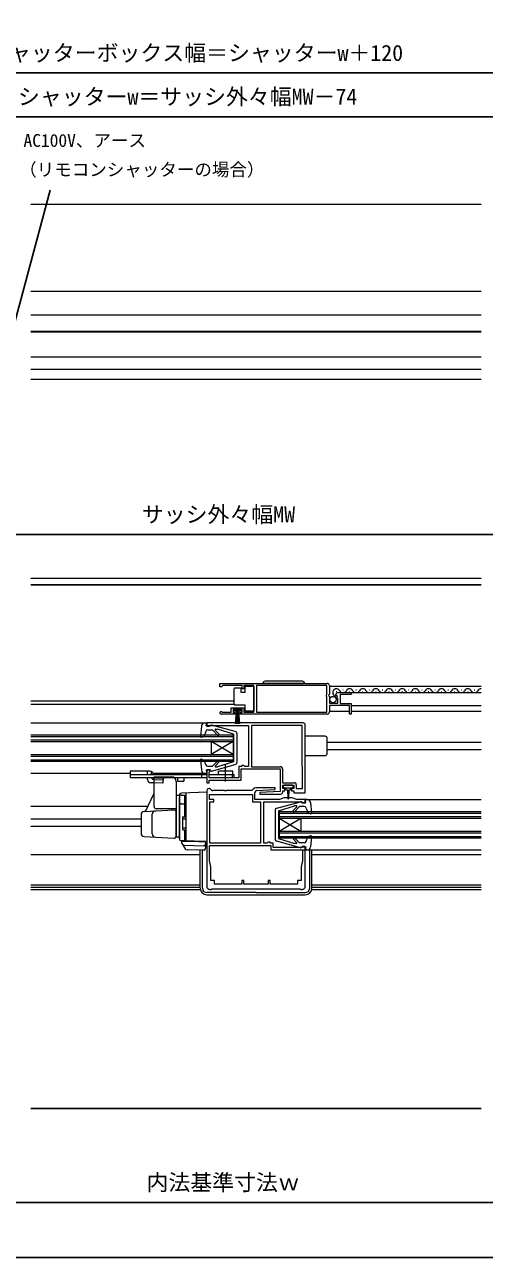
# Model space of a CAD drawing. Units: millimetres, scale not verified. Extents: x -525 to 525, y -783 to 779.
# Drawn here: x -106 to 104, y -783 to -220 of the extents above; entities that cross this region are included whole.
import ezdxf
from ezdxf.enums import TextEntityAlignment as Align

# ---------------------------------------------------------------- set-up
doc = ezdxf.new("R2010")
doc.units = ezdxf.units.MM
doc.header["$LTSCALE"] = 4
for name, color, linetype, lineweight in [('0-2_YKK_11', 7, 'Continuous', 18), ('0-4_YKK_12', 2, 'Continuous', 18), ('0-5_YKK_13', 4, 'Continuous', 18)]:
    doc.layers.add(name, color=color, linetype=linetype, lineweight=lineweight)
for name, color, linetype in [('0-7_YKK_D', 6, 'Continuous'), ('0-8_YKK_ZWAK', 7, 'Continuous'), ('0-9_YSS_K', 3, 'Continuous')]:
    doc.layers.add(name, color=color, linetype=linetype)
doc.styles.add('ＭＳ ゴシック', font='')
doc.styles.get('ＭＳ ゴシック').set_extended_font_data('MS Gothic')

msp = doc.modelspace()

# ---------------------------------------------------------------- linework, layer by layer
at = {"layer": '0-2_YKK_11'}
for p, q in [((-16.499, -520.901), (32.501, -520.901)), ((-22.499, -569.9), (-22.499, -613.4)), ((-20.478, -569.507), (-20.792, -569.193))]:
    msp.add_line(p, q, dxfattribs=at)
for points in [[(-15.595, -533.93), (-15.401, -534.001), (-11.299, -534.001), (-11.299, -532.001), (-5.499, -532.001), (-5.499, -534.001), (-1.002, -534.001), (-1.002, -521.801), (-5.499, -521.801), (-5.499, -523.401), (-6.299, -523.401), (-6.299, -521.801), (-15.199, -521.801), (-15.499, -522.101), (-15.799, -522.401), (-16.499, -522.401), (-16.499, -520.901)], [(33.501, -521.901), (33.501, -525.732), (33.048, -526.272), (33.201, -526.601), (33.501, -526.901), (33.501, -529.901), (37.301, -529.901), (37.301, -527.701), (36.684, -527.701), (36.577, -527.442), (37.142, -526.877), (36.872, -526.409), (36.553, -526.494), (36.302, -526.283)], [(37.596, -525.101), (43.501, -525.101), (43.501, -525.901), (38.401, -525.901), (38.401, -530.101), (43.501, -530.101), (43.501, -534.901), (42.701, -534.901), (42.701, -531.001), (33.501, -531.001), (33.501, -533.901)], [(32.501, -534.901), (-7.199, -534.901), (-7.199, -534.101), (-6.299, -534.101), (-6.299, -532.801), (-10.499, -532.801), (-10.499, -534.101), (-9.599, -534.101), (-9.599, -534.901), (-15.949, -534.901)], [(21.501, -538.9), (-22.499, -538.9), (-22.499, -540.4), (-21.299, -540.4), (-20.999, -540.1), (-3.499, -540.1), (-3.499, -558.8), (-5.099, -558.8), (-5.299, -558.6), (-5.499, -558.4), (-6.499, -558.4), (-6.499, -558.8), (-7.799, -558.8), (-7.799, -564), (-21.399, -564), (-21.399, -561.4), (-21.239, -561.204), (-20.999, -560.91), (-20.999, -560.4), (-22.499, -560.4), (-22.499, -566.3), (-21.399, -566.3), (-21.399, -565.1), (-14.357, -565.1), (-14.174, -564.98), (-13.624, -564.98), (-13.441, -565.1), (-6.699, -565.1), (-6.699, -559.9), (11.001, -559.9), (11.001, -570.169), (1.692, -570.625), (1.711, -571.4), (11.201, -571.4)], [(21.101, -540.1), (-2.099, -540.1), (-2.099, -558.9), (11.101, -558.9)], [(12.201, -570.4), (12.201, -569.9), (13.201, -569.9), (13.201, -568.9), (12.201, -568.9), (12.201, -567.4), (17.201, -567.4), (17.201, -568.9), (16.201, -568.9), (16.201, -569.9), (17.201, -569.9), (17.201, -570.9), (22.501, -570.9), (22.501, -539.9)], [(18.401, -567.2), (18.401, -568.9), (21.201, -568.9), (21.201, -558.9), (21.101, -558.727), (21.101, -540.1)], [(12.101, -559.9), (12.101, -566.2), (17.401, -566.2)], [(-1.16, -569.04), (-1.92, -569.8), (-13.441, -569.8), (-13.624, -569.92), (-14.174, -569.92), (-14.357, -569.8), (-19.771, -569.8)], [(22.501, -613.4), (22.501, -595.4), (21.001, -595.4), (21.001, -595.8), (7.801, -595.8), (7.801, -593.8), (6.501, -593.8), (6.501, -593.4), (5.501, -593.4), (5.305, -593.56), (5.011, -593.8), (3.501, -593.8), (3.501, -574.9), (20.801, -574.9), (21.001, -575.1), (21.301, -575.4), (22.501, -575.4), (22.501, -573.9), (18.699, -573.9), (16.501, -573.1), (12.901, -573.1), (10.703, -573.9), (-0.499, -573.9), (-0.499, -570.784)], [(0.452, -569.785), (8.81, -569.376), (8.791, -568.6), (-0.099, -568.6)], [(-20.999, -614.9), (-20.499, -614.9), (-20.299, -614.7), (20.301, -614.7), (20.501, -614.9), (21.001, -614.9)]]:
    msp.add_lwpolyline(points, dxfattribs=at)
for points in [[(0.198, -534.001), (32.401, -534.001), (32.401, -527.001), (32.201, -526.801), (32.201, -526.201), (32.401, -526.001), (32.401, -521.801), (0.198, -521.801)], [(2.101, -593.8), (-21.099, -593.8), (-21.099, -574.9), (-19.199, -574.9), (-19.199, -573.9), (-21.199, -573.9), (-21.199, -571.6), (-1.599, -571.6), (-1.599, -574.9), (2.101, -574.9)], [(-21.299, -594.9), (6.701, -594.9), (6.701, -596.9), (21.301, -596.9), (21.301, -601.801), (20.551, -604.6), (20.551, -610.9), (19.001, -610.9), (19.001, -612.5), (6.501, -612.5), (6.501, -610.9), (5.501, -610.9), (5.501, -612.5), (-5.499, -612.5), (-5.499, -610.9), (-6.499, -610.9), (-6.499, -612.5), (-18.999, -612.5), (-18.999, -610.9), (-20.549, -610.9), (-20.549, -604.6), (-21.299, -601.801)]]:
    msp.add_lwpolyline(points, close=True, dxfattribs=at)
for centre, radius, start, end in [((32.501, -521.901), 1, 0.00001, 89.99999), ((37.596, -526.401), 1.3, 90.00001, 174.78412), ((-15.949, -534.351), 0.55, 49.88058, 269.99997), ((32.501, -533.901), 1, 270.00004, 0.00002), ((21.501, -539.9), 1, 359.99955, 89.99953), ((11.101, -559.9), 1, 0.00001, 89.99999), ((17.401, -567.2), 1, 0.00001, 89.99999), ((-21.499, -569.9), 1, 45.00002, 179.99999), ((-19.771, -568.8), 1, 225.00005, 269.99999), ((-0.099, -570.1), 1.5, 89.99997, 134.99996), ((0.501, -570.784), 1, 92.80159, 179.99993), ((11.201, -570.4), 1, 270.00173, 359.99999), ((-20.999, -613.4), 1.5, 180.00001, 269.99999), ((21.001, -613.4), 1.5, 270.00001, 359.99999)]:
    msp.add_arc(centre, radius, start, end, dxfattribs=at)
at = {"layer": '0-4_YKK_12'}
for p, q in [((102.748, -342), (-102.752, -342)), ((102.748, -360.5), (-102.752, -360.5)), ((102.748, -371.997), (-102.752, -371.997)), ((102.748, -377.5), (-102.752, -377.5)), ((-102.752, -382), (102.748, -382)), ((-102.752, -472.9), (102.748, -472.9)), ((-102.752, -475.9), (102.748, -475.9)), ((102.748, -475.9), (-102.752, -475.9)), ((33.499, -522.101), (102.752, -522.101)), ((-102.749, -528.9), (-10.006, -528.9)), ((36.646, -524.601), (36.846, -524.601)), ((37.596, -525.101), (102.752, -525.101)), ((39.646, -523.841), (39.846, -523.841)), ((42.646, -524.601), (42.846, -524.601)), ((45.646, -523.841), (45.846, -523.841)), ((48.646, -524.601), (48.846, -524.601)), ((51.646, -523.841), (51.846, -523.841)), ((54.646, -524.601), (54.846, -524.601)), ((57.646, -523.84), (57.846, -523.84)), ((57.646, -523.84), (57.846, -523.84)), ((60.646, -524.6), (60.846, -524.6)), ((63.646, -523.84), (63.846, -523.84)), ((66.646, -524.6), (66.846, -524.6)), ((69.645, -523.84), (69.845, -523.84)), ((72.645, -524.6), (72.845, -524.6)), ((75.645, -523.84), (75.845, -523.84)), ((75.645, -523.84), (75.845, -523.84)), ((78.645, -524.6), (78.845, -524.6)), ((81.645, -523.84), (81.845, -523.84)), ((81.645, -523.84), (81.845, -523.84)), ((84.645, -524.599), (84.845, -524.599)), ((87.645, -523.839), (87.845, -523.839)), ((90.645, -524.599), (90.845, -524.599)), ((93.645, -523.839), (93.845, -523.839)), ((96.645, -524.599), (96.845, -524.599)), ((99.645, -523.839), (99.845, -523.839)), ((-102.749, -530.3), (-10.006, -530.3)), ((33.499, -533.601), (42.701, -533.601)), ((43.501, -531.001), (102.752, -531.001)), ((43.501, -533.601), (102.752, -533.601)), ((-102.749, -538.9), (-22.199, -538.9)), ((-102.749, -544.4), (-10.499, -544.4)), ((-102.749, -545.1), (-10.499, -545.1)), ((-10.499, -544.4), (-10.499, -556.4)), ((-102.749, -546.7), (-10.499, -546.7)), ((-102.749, -547.4), (-10.499, -547.4)), ((-20.499, -547.4), (-20.499, -553.4)), ((-10.499, -553.4), (-20.499, -547.4)), ((-10.499, -547.4), (-20.499, -553.4)), ((32.501, -547.7), (102.752, -547.7)), ((32.501, -551.1), (102.752, -551.1)), ((-102.749, -553.4), (-10.499, -553.4)), ((-102.749, -554.1), (-10.499, -554.1)), ((-102.749, -555.7), (-10.499, -555.7)), ((-102.749, -556.4), (-10.499, -556.4)), ((-102.749, -561.9), (-57.399, -561.9)), ((-47.024, -561.9), (-23.4, -561.9)), ((22.501, -573.9), (102.752, -573.9)), ((-102.749, -576.9), (-49.338, -576.9)), ((10.501, -579.4), (102.752, -579.4)), ((10.501, -579.4), (10.501, -591.4)), ((-102.749, -582.7), (-52.499, -582.7)), ((10.501, -580.1), (102.752, -580.1)), ((10.501, -581.7), (102.752, -581.7)), ((10.501, -582.4), (102.752, -582.4)), ((10.501, -588.4), (20.501, -582.4)), ((10.501, -582.4), (20.501, -588.4)), ((20.501, -582.4), (20.501, -588.4)), ((-102.749, -586.1), (-52.499, -586.1)), ((10.501, -588.4), (102.752, -588.4)), ((10.501, -589.1), (102.752, -589.1)), ((10.501, -590.7), (102.752, -590.7)), ((10.501, -591.4), (102.752, -591.4)), ((-102.749, -599), (-25.499, -599)), ((18.402, -596.9), (102.752, -596.9)), ((25.501, -599), (102.752, -599)), ((-102.749, -612.9), (-25.499, -612.9)), ((25.501, -612.9), (102.752, -612.9)), ((-102.749, -613.9), (-25.499, -613.9)), ((-102.749, -614.9), (-25.499, -614.9)), ((25.501, -613.9), (102.752, -613.9)), ((25.501, -614.9), (102.752, -614.9))]:
    msp.add_line(p, q, dxfattribs=at)
for centre, start, end in [((36.746, -525.059), 29.19937, 256.28219), ((42.746, -525.059), 29.19937, 150.80063), ((48.746, -525.059), 29.19937, 150.80063), ((54.746, -525.059), 29.19937, 150.80063), ((60.746, -525.059), 29.19937, 150.80063), ((66.746, -525.058), 29.19937, 150.80063), ((72.745, -525.058), 29.19937, 150.80063), ((78.745, -525.058), 29.19937, 150.80063), ((84.745, -525.058), 29.19937, 150.80063), ((90.745, -525.058), 29.19937, 150.80063), ((96.745, -525.058), 29.19937, 150.80063), ((102.745, -525.057), 89.78626, 150.80063), ((39.746, -523.383), 209.19064, 330.80936), ((45.746, -523.383), 209.19064, 330.80936), ((51.746, -523.383), 209.19064, 330.80936), ((54.746, -525.059), 136.40565, 150.80063), ((57.746, -523.382), 209.19064, 296.08835), ((57.746, -523.382), 209.19064, 330.80936), ((63.746, -523.382), 209.19064, 330.80936), ((69.745, -523.382), 209.19064, 330.80936), ((72.745, -525.058), 136.40565, 150.80063), ((75.745, -523.382), 209.19064, 296.08835), ((75.745, -523.382), 209.19064, 330.80936), ((78.745, -525.058), 136.40565, 150.80063), ((81.745, -523.382), 209.19064, 330.80936), ((81.745, -523.382), 209.19064, 296.08835), ((87.745, -523.381), 209.19064, 330.80936), ((93.745, -523.381), 209.19064, 330.80936), ((96.745, -525.058), 136.40565, 150.80063), ((99.745, -523.381), 209.19064, 330.805)]:
    msp.add_arc(centre, 1.718, start, end, dxfattribs=at)
at = {"layer": '0-5_YKK_13'}
for p, q in [((102.748, -302.2), (-102.752, -302.2)), ((102.748, -352.7), (-102.752, -352.7)), ((102.748, -360.3), (-102.752, -360.3)), ((-9.502, -522.851), (-7.002, -522.851)), ((-7.002, -522.851), (-7.002, -524.851)), ((22.151, -520.901), (3.151, -520.901)), ((21.151, -519.901), (4.151, -519.901)), ((-7.002, -524.851), (-5.002, -524.851)), ((-10.002, -530.351), (-10.002, -529.851)), ((-5.002, -530.851), (-9.502, -530.851)), ((-9.398, -539.301), (-8.899, -533.601)), ((-8.649, -533.601), (-8.898, -539.296)), ((-8.399, -533.601), (-8.399, -539.301)), ((-8.149, -533.601), (-7.901, -539.296)), ((-7.4, -539.301), (-7.899, -533.601)), ((-23.4, -538.9), (-22.499, -538.9)), ((-22.703, -540.3), (-22.499, -538.9)), ((-22.699, -539), (-22.703, -539)), ((-20.703, -540.3), (-20.703, -540.2)), ((-9.443, -542.848), (-20.325, -539.91)), ((-24.895, -540.272), (-25.306, -545.071)), ((-24.904, -545.378), (-23.706, -544.942)), ((-22.959, -542.774), (-23.706, -544.942)), ((-20.703, -540.3), (-22.703, -540.3)), ((-22.013, -542.1), (-19.902, -542.1)), ((-17.519, -544.483), (-19.902, -542.1)), ((-16.953, -543.918), (-18.634, -542.226)), ((-18.457, -541.8), (-17.613, -541.8)), ((-10.203, -544.1), (-17.613, -541.8)), ((-10.203, -544.1), (-10.203, -556.7)), ((-8.703, -543.813), (-8.703, -556.987)), ((31.501, -545), (22.501, -545)), ((32.501, -552.8), (32.501, -546)), ((-25.306, -555.729), (-24.895, -560.528)), ((-24.904, -555.422), (-23.706, -555.858)), ((-22.959, -558.026), (-23.706, -555.858)), ((-17.519, -556.317), (-19.902, -558.7)), ((-16.954, -556.883), (-18.559, -558.488)), ((-10.203, -556.7), (-17.613, -559)), ((22.501, -553.8), (31.501, -553.8)), ((-57.399, -562.5), (-22.499, -562.5)), ((-48.399, -561), (-51.399, -561)), ((-49.471, -562.5), (-49.471, -561)), ((-47.933, -561.074), (-47.933, -562.5)), ((-24.899, -562.5), (-24.899, -564)), ((-23.4, -561.9), (-22.499, -561.9)), ((-20.703, -560.5), (-22.703, -560.5)), ((-22.703, -560.5), (-22.499, -561.9)), ((-22.013, -558.7), (-19.902, -558.7)), ((-21.399, -562.5), (-9.899, -562.5)), ((-20.703, -560.5), (-20.703, -560.601)), ((-20.325, -560.89), (-9.443, -557.952)), ((-18.346, -559), (-17.613, -559)), ((-17.149, -562.5), (-17.149, -561)), ((-13.899, -565.723), (-13.899, -558.068)), ((-10.899, -562.5), (-10.899, -564)), ((-9.899, -564), (-9.899, -562.5)), ((-22.499, -564), (-57.399, -564)), ((-49.471, -564.717), (-49.471, -564)), ((-46.499, -566.278), (-48.032, -566.216)), ((-46.899, -564), (-46.499, -564.018)), ((-46.499, -577.1), (-46.499, -563.6)), ((-46.499, -563.6), (-38.499, -563.6)), ((-46.499, -564.018), (-42.399, -564.2)), ((-46.499, -564.777), (-42.432, -564.942)), ((-42.499, -566.441), (-46.499, -566.278)), ((-42.399, -564.2), (-42.499, -566.441)), ((-36.499, -565.6), (-36.499, -589.9)), ((-35.899, -564), (-35.899, -565.5)), ((-35.899, -565.5), (-32.899, -565.5)), ((-32.899, -564), (-32.899, -565.5)), ((-9.899, -564), (-21.399, -564)), ((12.401, -567.7), (12.401, -568.2)), ((16.701, -567.4), (12.701, -567.4)), ((17.001, -568.2), (17.001, -567.7)), ((-50.371, -579.066), (-46.662, -571.29)), ((-34.999, -572), (-36.499, -572.053)), ((-36.499, -572.053), (-36.499, -591.048)), ((-34.999, -572.003), (-34.999, -591.698)), ((-34.999, -591.751), (-34.999, -572.871)), ((-22.499, -570.6), (-34.034, -571.003)), ((-33.999, -571.871), (-32.499, -571.871)), ((-32.499, -581.751), (-32.499, -571.851)), ((-32.499, -572.375), (-31.999, -572.375)), ((-31.999, -570.932), (-31.999, -592.769)), ((-31.999, -572.375), (-31.999, -581.751)), ((-22.499, -570.6), (-22.499, -593.1)), ((12.701, -568.5), (14.701, -568.5)), ((13.451, -568.5), (13.451, -569.1)), ((13.851, -569.5), (14.451, -569.5)), ((14.451, -569.5), (14.551, -573.454)), ((14.701, -568.5), (16.701, -568.5)), ((14.951, -569.5), (14.851, -573.454)), ((14.951, -569.5), (15.551, -569.5)), ((15.951, -569.1), (15.951, -568.5)), ((23.402, -573.901), (22.501, -573.901)), ((22.705, -575.301), (22.501, -573.901)), ((22.701, -574.001), (22.705, -574.001)), ((-51.078, -579.364), (-37.551, -578.656)), ((-36.499, -578.1), (-45.499, -578.1)), ((-38.499, -578.1), (-38.499, -578.705)), ((-33.999, -575.816), (-32.499, -575.816)), ((-32.499, -576.335), (-31.999, -576.335)), ((8.705, -578.814), (8.705, -591.988)), ((9.445, -577.848), (20.327, -574.91)), ((10.205, -579.101), (17.614, -576.801)), ((10.205, -579.101), (10.205, -591.701)), ((16.954, -578.919), (18.636, -577.227)), ((17.521, -579.483), (19.904, -577.101)), ((18.459, -576.801), (17.614, -576.801)), ((22.015, -577.101), (19.904, -577.101)), ((20.705, -575.301), (20.705, -575.2)), ((20.705, -575.301), (22.705, -575.301)), ((22.96, -577.775), (23.707, -579.943)), ((24.896, -575.273), (25.308, -580.071)), ((-52.499, -580.862), (-52.499, -589.338)), ((-47.399, -589.606), (-47.399, -580.595)), ((-36.499, -590.547), (-36.499, -579.654)), ((-33.499, -582.051), (-33.499, -587.451)), ((-33.499, -582.751), (-31.999, -582.751)), ((-33.199, -581.751), (-31.999, -581.751)), ((24.906, -580.379), (23.707, -579.943)), ((-51.078, -590.836), (-37.551, -591.545)), ((-33.499, -586.751), (-31.999, -586.751)), ((-33.199, -587.751), (-31.999, -587.751)), ((-32.499, -592.751), (-32.499, -587.751)), ((-31.999, -587.751), (-31.999, -592.251)), ((22.96, -593.026), (23.707, -590.859)), ((24.906, -590.422), (23.707, -590.859)), ((25.308, -590.73), (24.896, -595.529)), ((-34.999, -591.1), (-36.499, -591.048)), ((-22.499, -593.1), (-34.034, -592.698)), ((-32.499, -592.751), (-33.999, -592.751)), ((-29.299, -593.1), (-33.999, -593.1)), ((-33.999, -593.1), (-33.999, -593.6)), ((-33.999, -593.6), (-32.321, -596.328)), ((-32.762, -594.759), (-24.034, -595.064)), ((-32.499, -592.251), (-31.999, -592.251)), ((-29.299, -593.1), (-29.299, -592.863)), ((-23.003, -593.32), (-29.299, -593.1)), ((-25.299, -593.24), (-25.299, -593.003)), ((-22.999, -593.32), (-22.999, -596.065)), ((-22.499, -594.901), (-22.999, -594.901)), ((20.327, -595.891), (9.445, -592.953)), ((10.205, -591.701), (17.614, -594.001)), ((16.955, -591.883), (18.56, -593.488)), ((17.521, -591.318), (19.904, -593.701)), ((18.348, -594.001), (17.614, -594.001)), ((22.015, -593.701), (19.904, -593.701)), ((20.705, -595.501), (22.705, -595.501)), ((20.705, -595.501), (20.705, -595.601)), ((22.705, -595.501), (22.501, -596.901)), ((-24.034, -597.064), (-31.504, -596.803)), ((-25.499, -614.4), (-25.499, -597.013)), ((-24.499, -614.4), (-24.499, -597.048)), ((23.402, -596.901), (22.501, -596.901)), ((24.501, -614.4), (24.501, -596.901)), ((25.501, -614.4), (25.501, -596.901)), ((0.001, -616.4), (-22.499, -616.4)), ((-22.499, -617.4), (22.501, -617.4)), ((0.001, -616.4), (22.501, -616.4))]:
    msp.add_line(p, q, dxfattribs=at)
for points in [[(-10.002, -529.851), (-10.002, -523.851), (-10.002, -523.351)], [(-5.002, -524.851), (-5.002, -522.151), (-1.002, -522.151), (-1.002, -533.551)], [(-1.002, -533.551), (-5.002, -533.551), (-5.002, -530.851)], [(-51.399, -561), (-57.399, -561), (-57.399, -564)], [(-10.649, -562.5), (-10.649, -561), (-17.149, -561)]]:
    msp.add_lwpolyline(points, dxfattribs=at)
msp.add_lwpolyline([(-6.549, -533.601), (-10.249, -533.601), (-10.249, -532.801), (-6.549, -532.801)], close=True, dxfattribs=at)
msp.add_circle((35.149, -528.251), 1.45, dxfattribs=at)
for centre, radius, start, end in [((-9.502, -523.351), 0.5, 90, 179.99999), ((4.151, -520.901), 1, 90, 180), ((21.151, -520.901), 1, 0, 90), ((-9.502, -530.351), 0.5, 180.00005, 270), ((-23.4, -540.4), 1.5, 90, 175.10241), ((-20.403, -540.2), 0.3, 74.89298, 180), ((-25.007, -545.096), 0.3, 175.10241, 289.99999), ((-22.013, -543.1), 1, 90, 160.98532), ((-18.457, -542.05), 0.25, 90, 224.8301), ((-17.236, -544.2), 0.4, 225.00001, 44.8301), ((-9.703, -543.813), 1, 0, 74.89298), ((31.501, -546), 1, 359.98601, 90), ((-25.007, -555.704), 0.3, 69.99999, 184.89756), ((-17.236, -556.6), 0.4, 314.99996, 134.99996), ((-9.703, -556.987), 1, 285.10692, 0), ((31.501, -552.8), 1, 270, 359.98601), ((-48.399, -562.5), 1.5, 0, 90), ((-23.4, -560.4), 1.5, 184.89756, 270), ((-22.013, -557.7), 1, 199.01465, 270), ((-20.403, -560.601), 0.3, 179.99997, 285.10692), ((-18.346, -558.7), 0.3, 134.99996, 270), ((-47.971, -564.717), 1.5, 180, 183.16786), ((-47.971, -564.717), 1.5, 183.16786, 267.67109), ((-46.433, -563.3), 1.5, 207.81814, 270), ((-38.499, -565.6), 2, 0, 90), ((12.701, -567.7), 0.3, 90, 180), ((12.701, -568.2), 0.3, 180, 270), ((16.701, -567.7), 0.3, 0, 90), ((16.701, -568.2), 0.3, 270, 0), ((-46.211, -571.505), 0.5, 125.18926, 154.5), ((-33.999, -572.003), 1, 92, 180), ((-33.999, -572.871), 1, 90, 180), ((13.851, -569.1), 0.4, 180, 270), ((14.701, -573.45), 0.15, 181.5265, 358.47315), ((15.551, -569.1), 0.4, 270, 359.99781), ((23.402, -575.401), 1.5, 4.89759, 90), ((-50.999, -580.862), 1.5, 93, 180), ((-50.822, -578.85), 0.5, 273, 334.5), ((-45.899, -580.595), 1.5, 93, 180), ((-45.499, -577.1), 1, 180, 270), ((-37.499, -579.654), 1, 0, 93), ((-33.999, -576.816), 1, 90, 180), ((9.705, -578.814), 1, 105.10702, 180), ((17.238, -579.201), 0.4, 135.1699, 314.99999), ((18.459, -577.051), 0.25, 315.1699, 90), ((20.405, -575.2), 0.3, 0, 105.10702), ((22.015, -578.101), 1, 19.01468, 90), ((-33.199, -582.051), 0.3, 90, 180), ((25.009, -580.097), 0.3, 250.00001, 4.89759), ((-50.999, -589.338), 1.5, 180, 267), ((-45.899, -589.606), 1.5, 180, 267), ((-37.499, -590.547), 1, 267, 0), ((-33.199, -587.451), 0.3, 180, 270), ((25.009, -590.704), 0.3, 355.10244, 110.00001), ((-33.999, -591.698), 1, 180, 268), ((-33.999, -591.751), 1, 180, 270), ((-32.727, -593.76), 1, 211.59979, 268), ((-31.469, -595.804), 1, 211.59979, 268), ((-23.999, -594.065), 1, 268, 0), ((-23.999, -596.065), 1, 268, 0), ((9.705, -591.988), 1, 180, 254.89308), ((17.238, -591.601), 0.4, 45.00004, 225.00004), ((18.348, -593.701), 0.3, 270, 45.00004), ((20.405, -595.601), 0.3, 254.89308, 0.00003), ((22.015, -592.701), 1, 270, 340.98535), ((23.402, -595.401), 1.5, 270, 355.10244), ((-22.499, -614.4), 3, 180, 270), ((-22.499, -614.4), 2, 180, 270), ((22.501, -614.4), 2, 270, 0), ((22.501, -614.4), 3, 270, 0)]:
    msp.add_arc(centre, radius, start, end, dxfattribs=at)
at = {"layer": '0-7_YKK_D'}
for p, q in [((267.998, -242.2), (-267.999, -242.2)), ((-208, -262.2), (208, -262.2)), ((245, -452.9), (-245, -452.9)), ((-219.5, -757.9), (219.5, -757.9))]:
    msp.add_line(p, q, dxfattribs=at)
msp.add_lwpolyline([(-135.5, -450.425), (-134.84, -447.962), (-94.025, -295.639)], dxfattribs=at)
at = {"layer": '0-8_YKK_ZWAK'}
msp.add_lwpolyline([(-525, -782.9), (525, -782.9), (525, 747.1)], dxfattribs=at)
at = {"layer": '0-9_YSS_K'}
msp.add_line((102.75, -714.9), (-102.75, -714.9), dxfattribs=at)

# ---------------------------------------------------------------- texts
at = {"layer": '0-7_YKK_D', "style": 'ＭＳ ゴシック'}
for s, height, p in [('シャッターボックス幅＝シャッターw＋120', 7.331, (-122.784, -238.893)), ('シャッターw＝サッシ外々幅MW－74', 7.331, (-108.694, -258.893)), ('AC100V、アース', 5.865, (-106.17, -277.696)), ('（リモコンシャッターの場合）', 5.865, (-108.125, -290.996)), ('サッシ外々幅MW', 7.331, (-52.131, -449.593)), ('内法基準寸法ｗ', 7.331, (-50, -754.536))]:
    msp.add_text(s, height=height, dxfattribs=at).set_placement(p, align=Align.BOTTOM_LEFT)

doc.saveas('drawing.dxf')
